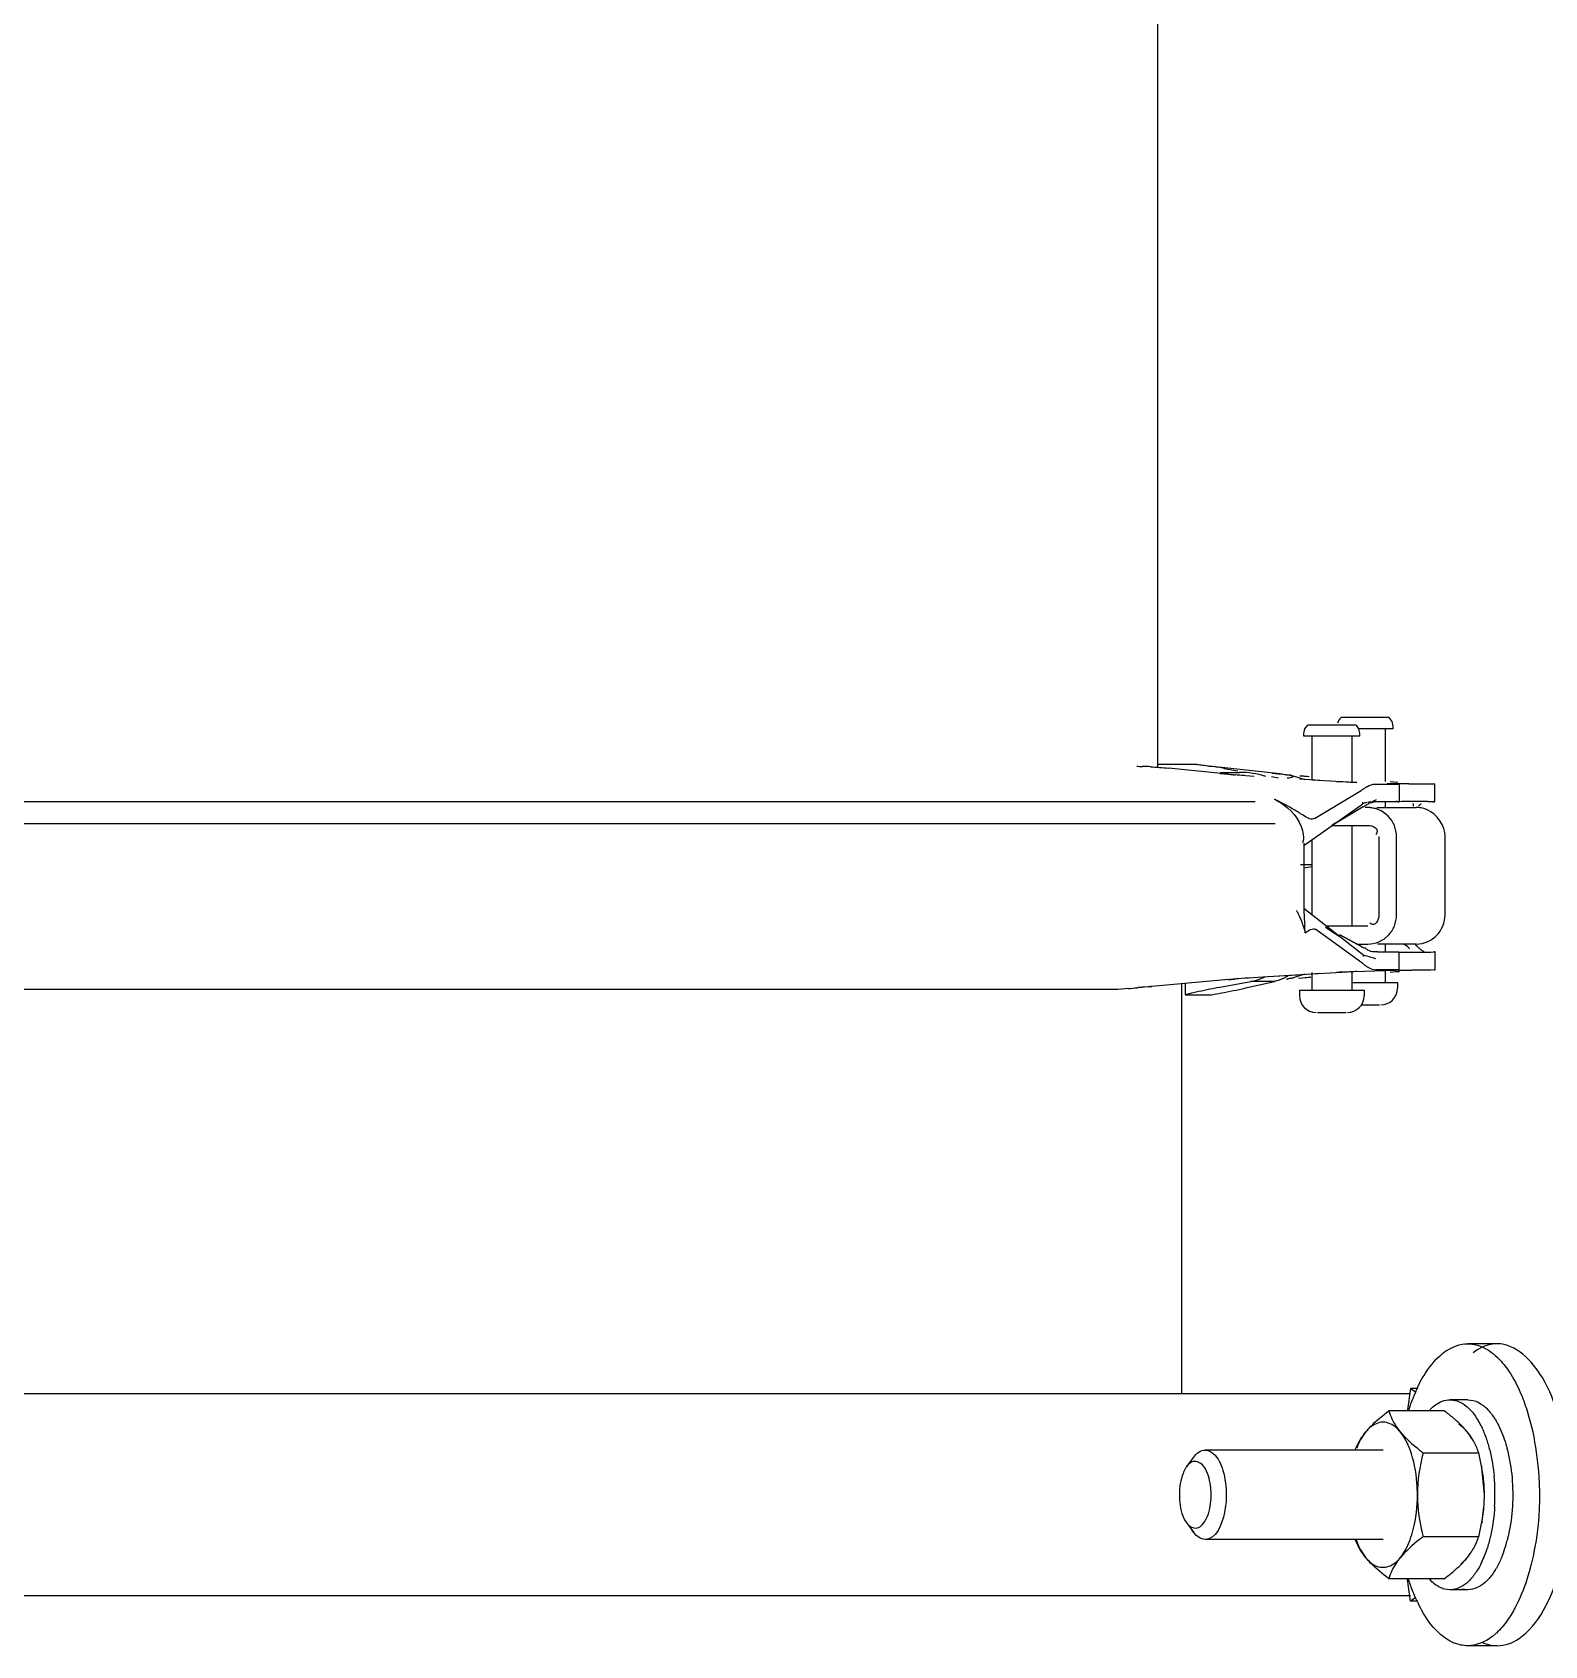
# Model space of a CAD drawing. Header units: millimetres. Extents: x 11802 to 19889, y -472 to 9054.
# Drawn here: x 12849.2 to 12984.5, y 6778.9 to 6923.2 of the extents above; entities that cross this region are included whole.
import ezdxf

# ---------------------------------------------------------------- set-up
doc = ezdxf.new("R2010")
doc.units = ezdxf.units.MM
doc.header["$LTSCALE"] = 307.34
doc.layers.get('0').update_dxf_attribs({"linetype": 'CONTINUOUS'})

msp = doc.modelspace()

# ---------------------------------------------------------------- linework, layer by layer
at = {"color": 0, "linetype": 'Continuous'}
for p, q in [((12949.88041, 6857.47813), (12949.88041, 7009.4217)), ((12962.95399, 6860.489), (12963.04613, 6860.90827)), ((12963.04613, 6860.90827), (12963.30556, 6861.25027)), ((12967.60242, 6861.25027), (12963.30556, 6861.25027)), ((12970.57968, 6861.9217), (12966.28282, 6861.9217)), ((12970.93125, 6860.9217), (12967.86185, 6860.9217)), ((12967.95399, 6860.489), (12967.86185, 6860.90827)), ((12970.23125, 6860.9217), (12970.23125, 6856.20392)), ((12970.83911, 6861.57969), (12970.57968, 6861.9217)), ((12970.93125, 6861.16043), (12970.83911, 6861.57969)), ((12970.93125, 6860.9217), (12970.93125, 6861.16043)), ((12962.95399, 6860.25027), (12962.95399, 6860.489)), ((12967.95399, 6860.25027), (12962.95399, 6860.25027)), ((12963.65399, 6860.25027), (12963.65399, 6856.40004)), ((12967.25399, 6860.25027), (12967.25399, 6856.09358)), ((12967.95399, 6860.25027), (12967.95399, 6860.489)), ((12953.10033, 6857.73433), (12949.88041, 6857.73433)), ((12956.16229, 6856.86373), (12950.83924, 6857.39336)), ((12954.78393, 6857.53881), (12954.64292, 6857.54462)), ((12961.0608, 6856.85265), (12954.78393, 6857.53881)), ((12954.98287, 6857.51633), (12954.78393, 6857.53881)), ((12955.21216, 6857.492), (12954.98323, 6857.51866)), ((12955.46192, 6857.0217), (12957.18222, 6857.0217)), ((12955.46192, 6856.93341), (12958.52163, 6856.67537)), ((12957.04989, 6857.13454), (12956.5022, 6857.23018)), ((12957.64737, 6856.73406), (12956.84926, 6856.78884)), ((12960.69967, 6856.49719), (12960.05828, 6856.60919)), ((12960.11878, 6856.95563), (12960.95486, 6856.86835)), ((12961.0608, 6856.85265), (12961.25711, 6856.83142)), ((12961.80846, 6856.77122), (12961.60553, 6856.78456)), ((12962.002, 6856.70699), (12963.04353, 6856.37108)), ((12962.58026, 6856.71999), (12963.43096, 6856.66187)), ((12964.39485, 6856.28161), (12962.60701, 6856.40004)), ((12962.6346, 6856.72633), (12963.24068, 6856.67509)), ((12967.42046, 6856.12416), (12963.68542, 6856.32847)), ((12963.89611, 6852.89515), (12968.06968, 6855.41362)), ((12967.70454, 6856.11519), (12967.42046, 6856.12416)), ((12967.70386, 6856.09369), (12967.68648, 6856.09771)), ((12969.31884, 6855.9726), (12969.49242, 6855.9717)), ((12969.49242, 6855.9717), (12970.87941, 6855.9717)), ((12971.0149, 6856.15216), (12970.68839, 6856.17359)), ((12971.37385, 6856.12878), (12971.0149, 6856.15216)), ((12971.42549, 6855.98261), (12971.47184, 6855.99109)), ((12971.47184, 6855.98981), (12971.47184, 6854.38981)), ((12974.29628, 6855.99759), (12974.63589, 6855.98269)), ((12974.68224, 6854.37639), (12974.68224, 6855.97639)), ((12757.95938, 6854.4217), (12958.60712, 6854.4217)), ((12962.95994, 6850.4717), (12968.22717, 6854.2011)), ((12968.2554, 6853.93212), (12965.42, 6852.24581)), ((12968.22717, 6854.2011), (12968.22717, 6854.35612)), ((12968.48542, 6854.30253), (12968.42251, 6854.27731)), ((12968.66287, 6853.8717), (12968.44177, 6853.8717)), ((12968.61901, 6854.3361), (12968.48542, 6854.30253)), ((12968.69649, 6854.35612), (12968.86388, 6854.40159)), ((12968.86388, 6854.40159), (12969.01378, 6854.33459)), ((12969.00846, 6854.3346), (12969.13456, 6854.36351)), ((12969.13456, 6854.36351), (12969.25396, 6854.37296)), ((12969.4707, 6854.3717), (12969.25396, 6854.37296)), ((12970.87941, 6854.3717), (12969.4707, 6854.3717)), ((12969.4707, 6853.8717), (12973.00471, 6853.8717)), ((12970.23125, 6854.39109), (12970.23125, 6853.8717)), ((12971.47184, 6854.39109), (12971.42549, 6854.38262)), ((12974.63589, 6854.38268), (12974.29628, 6854.39759)), ((12960.38041, 6852.4217), (12757.95938, 6852.4217)), ((12965.42, 6852.2717), (12968.66287, 6852.2717)), ((12967.25399, 6852.2717), (12967.25399, 6843.2717)), ((12962.95994, 6850.67996), (12962.95994, 6844.66344)), ((12963.65399, 6850.96311), (12963.65399, 6844.32659)), ((12969.65514, 6851.2717), (12969.65514, 6844.2717)), ((12971.24278, 6844.2717), (12971.24278, 6851.2717)), ((12975.58462, 6844.2717), (12975.58462, 6851.2717)), ((12963.65399, 6848.75503), (12962.66687, 6848.75503)), ((12962.95994, 6848.47124), (12963.65399, 6848.58855)), ((12962.95994, 6844.8717), (12968.33968, 6840.64645)), ((12968.14869, 6839.98443), (12964.03556, 6842.96407)), ((12968.66287, 6843.2717), (12964.89348, 6843.2717)), ((12964.89348, 6843.1892), (12966.12374, 6842.38685)), ((12966.17863, 6842.4889), (12968.11274, 6841.44849)), ((12968.11274, 6841.44849), (12966.18111, 6842.49296)), ((12967.69994, 6841.6717), (12968.66287, 6841.6717)), ((12968.45883, 6840.62787), (12968.39105, 6840.64405)), ((12968.64558, 6840.58162), (12968.45883, 6840.62787)), ((12973.00471, 6841.6717), (12969.52995, 6841.6717)), ((12969.52995, 6840.9717), (12970.8643, 6840.9717)), ((12970.23125, 6841.6717), (12970.23125, 6840.95347)), ((12971.45673, 6840.952), (12971.20555, 6840.93911)), ((12971.41038, 6840.96072), (12971.45673, 6840.952)), ((12971.45673, 6840.95347), (12971.45673, 6839.35347)), ((12972.26845, 6841.40487), (12971.95554, 6841.63417)), ((12973.13736, 6841.41127), (12972.92817, 6841.57222)), ((12974.30639, 6840.94632), (12974.6428, 6840.96078)), ((12974.68914, 6839.36703), (12974.68914, 6840.96703)), ((12959.73857, 6838.75152), (12963.6998, 6839.01587)), ((12962.37566, 6838.92807), (12964.36914, 6839.06004)), ((12963.65399, 6839.11008), (12963.65399, 6837.55027)), ((12963.69977, 6839.01587), (12967.42046, 6839.21924)), ((12967.25399, 6839.2497), (12967.25399, 6837.55027)), ((12967.42046, 6839.21924), (12971.20555, 6839.33894)), ((12967.68648, 6839.24569), (12967.70386, 6839.2497)), ((12970.8643, 6839.3717), (12969.3627, 6839.37138)), ((12970.23125, 6839.21259), (12970.23125, 6838.2217)), ((12970.67152, 6839.16839), (12971.21414, 6839.20389)), ((12971.20555, 6839.33911), (12971.45673, 6839.35199)), ((12971.21414, 6839.20389), (12971.33975, 6839.21206)), ((12971.3416, 6839.21254), (12971.52064, 6839.22422)), ((12971.45673, 6839.35199), (12971.41038, 6839.36071)), ((12974.6428, 6839.36078), (12974.30639, 6839.34632)), ((12946.01631, 6837.60907), (12749.69332, 6837.60907)), ((12948.68529, 6837.80458), (12948.49781, 6837.79877)), ((12956.20053, 6838.49074), (12948.68529, 6837.80458)), ((12949.05368, 6837.8356), (12949.36471, 6837.86662)), ((12952.0371, 6801.473), (12952.0371, 6838.11061)), ((12952.3465, 6838.13886), (12952.3465, 6837.12074)), ((12955.29255, 6837.7679), (12958.21223, 6838.3246)), ((12958.05664, 6838.63678), (12955.97307, 6838.46997)), ((12957.0943, 6838.57217), (12956.89273, 6838.55884)), ((12957.59586, 6838.60637), (12959.73857, 6838.75152)), ((12957.59586, 6838.60637), (12959.73857, 6838.75152)), ((12957.87712, 6837.7679), (12960.32102, 6838.3246)), ((12960.32102, 6838.3246), (12958.21223, 6838.3246)), ((12958.47676, 6838.38206), (12958.60712, 6838.41564)), ((12959.73857, 6838.75152), (12962.37566, 6838.92807)), ((12961.83289, 6838.57294), (12961.56828, 6838.55455)), ((12963.04366, 6838.97236), (12962.00414, 6838.63709)), ((12963.55394, 6838.68627), (12962.4624, 6838.59013)), ((12963.57617, 6838.69252), (12963.07426, 6838.65821)), ((12967.25399, 6838.2217), (12971.33125, 6838.2217)), ((12971.33125, 6838.2217), (12971.33125, 6837.7217)), ((12952.34773, 6837.12099), (12952.36195, 6837.11755)), ((12952.36195, 6837.11755), (12954.54182, 6837.11755)), ((12962.55399, 6837.55027), (12968.35399, 6837.55027)), ((12962.55399, 6837.55027), (12962.55399, 6837.05027)), ((12968.07445, 6836.2217), (12969.73026, 6836.2217)), ((12968.35399, 6837.55027), (12968.35399, 6837.05027)), ((12964.17065, 6835.55027), (12966.73733, 6835.55027)), ((12980.25479, 6805.9217), (12977.61207, 6805.9217)), ((12972.48163, 6801.926), (12972.20962, 6800.01035)), ((12972.48163, 6801.926), (12973.00988, 6801.59114)), ((12973.13995, 6801.926), (12972.48163, 6801.926)), ((12561.54536, 6801.473), (12972.48163, 6801.473)), ((12977.61207, 6800.9217), (12976.02643, 6800.9217)), ((12976.03683, 6800.92167), (12976.51185, 6800.85959)), ((12977.61988, 6800.92168), (12978.09748, 6800.85959)), ((12975.51348, 6799.92725), (12970.54944, 6799.92725)), ((12952.47498, 6794.95192), (12953.1016, 6795.79533)), ((12970.03631, 6796.4217), (12954.11874, 6796.4217)), ((12973.62576, 6796.17427), (12978.58979, 6796.17427)), ((12978.8546, 6794.97877), (12978.58979, 6796.17427)), ((12978.88782, 6794.80003), (12978.85455, 6794.97875)), ((12979.10127, 6792.42149), (12978.88717, 6794.80354)), ((12978.88782, 6790.04336), (12978.85456, 6789.86471)), ((12952.47498, 6789.89147), (12953.1016, 6789.04806)), ((12978.58968, 6788.66871), (12973.62564, 6788.66871)), ((12978.58968, 6788.66871), (12978.85458, 6789.8647)), ((12970.03621, 6788.4217), (12954.11874, 6788.4217)), ((12975.51325, 6784.91614), (12970.54921, 6784.91614)), ((12972.48163, 6782.9174), (12972.20962, 6784.83304)), ((12972.48163, 6783.3704), (12561.54536, 6783.3704)), ((12972.96734, 6783.22529), (12972.48163, 6782.9174)), ((12973.14512, 6782.9174), (12972.48163, 6782.9174)), ((12976.01862, 6783.92171), (12975.54102, 6783.9838)), ((12977.61207, 6783.9217), (12976.02643, 6783.9217)), ((12977.60426, 6783.92171), (12977.12666, 6783.9838)), ((12980.25479, 6778.9217), (12977.61207, 6778.9217))]:
    msp.add_line(p, q, dxfattribs=at)
for points in [[(12968.06968, 6855.41362), (12968.14391, 6855.45937), (12968.21714, 6855.50655), (12968.28935, 6855.55506)], [(12968.2554, 6853.93213), (12968.31864, 6853.97042), (12968.38077, 6854.00941), (12968.44177, 6854.04911)], [(12968.42251, 6854.27731), (12968.33225, 6854.26217), (12968.26792, 6854.22834), (12968.26457, 6854.21983)], [(12965.96741, 6852.6011), (12965.76755, 6852.46413), (12965.42, 6852.24581)], [(12968.11274, 6841.44849), (12968.2018, 6841.39914), (12968.2897, 6841.34803), (12968.37634, 6841.29514)], [(12968.33968, 6840.64645), (12968.28798, 6840.57979), (12968.22717, 6840.57979)], [(12972.26845, 6841.40487), (12972.32545, 6841.35622), (12972.36139, 6841.30296), (12972.36563, 6841.24623)], [(12973.13735, 6841.41127), (12973.186, 6841.37298), (12973.23332, 6841.33398), (12973.27928, 6841.29429)], [(12968.29594, 6839.87297), (12968.24739, 6839.91083), (12968.1983, 6839.94799), (12968.14869, 6839.98443)], [(12958.21223, 6838.3246), (12958.3451, 6838.35169), (12958.47676, 6838.38206)], [(12960.65156, 6838.41564), (12960.54668, 6838.3833), (12960.42705, 6838.35036), (12960.32102, 6838.3246)]]:
    msp.add_lwpolyline(points, dxfattribs=at)
for centre, radius, start, end in [((12966.93125, 6861.16043), 1, 130.42346, 165.0413736), ((12966.95399, 6860.489), 1, 24.78827, 49.57654), ((12948.19144, 6838.82775), 18.72417, 86.8059478, 89.0344372), ((12973.85118, 6613.63405), 242.37641, 90.3544391, 90.5708286), ((12957.75909, 6849.19976), 5.99265, 63.2441202, 64.5096608), ((12968.65779, 6851.28867), 2.58324, 79.1513658, 84.403867), ((12968.65602, 6851.27835), 2.5937, 74.3733605, 79.1558733), ((12971.05834, 6845.72749), 8.67817, 88.4065554, 88.9027144), ((12973.76921, 6623.28056), 231.12961, 90.3515682, 90.556148), ((12973.00441, 6851.34778), 2.52392, 86.1424933, 89.993265), ((12973.00184, 6851.2926), 2.5789, 71.2763931, 74.5796999), ((12973.01172, 6851.32143), 2.54843, 67.4341043, 71.2787371), ((12956.33725, 6841.30193), 6.83697, 28.5917061, 29.4501329), ((12977.65653, 6844.85161), 14.699, 182.44078, 183.2441932), ((12773.43864, 6828.4553), 190.17412, 4.2874157, 4.4946059), ((12968.64795, 6844.25991), 2.59222, 303.9981516, 309.9465244), ((12968.656, 6844.25048), 2.57983, 309.9440713, 315.2235338), ((12973.65983, 7054.35487), 213.42055, 269.4206438, 269.7200074), ((12970.45974, 6842.58003), 3.46557, 231.3641911, 234.1451145), ((12973.72018, 7061.91486), 222.58073, 269.4059459, 269.7155421), ((12944.36865, 6867.82344), 30.28148, 275.4814932, 277.0000584), ((12948.55669, 6833.67107), 4.12672, 94.957808, 96.9260016), ((12957.43796, 6842.68098), 4.42643, 295.4249006, 297.7939733), ((12969.83125, 6837.7217), 1.5, 270, 0), ((12964.05399, 6837.05027), 1.5, 180, 270), ((12966.85399, 6837.05027), 1.5, 270, 0), ((12986.43299, 6795.66752), 14.75189, 154.598497, 158.4057665), ((12988.88164, 6794.69826), 17.3854, 158.4055922, 162.3274166), ((12971.1015, 6792.67992), 8.40346, 42.2551472, 43.7289316), ((12973.066, 6794.31445), 5.84563, 33.2709454, 35.1473446), ((12973.30929, 6794.474), 5.5547, 31.1143369, 33.2716288), ((12973.53223, 6794.60844), 5.29435, 20.0109118, 31.1155295), ((12966.68391, 6793.16686), 13.29672, 14.2119898, 14.7430678), ((12968.26954, 6793.16686), 13.29672, 14.2119898, 14.7430674), ((12964.03309, 6792.20395), 15.07893, 5.443637, 10.603876), ((12962.37363, 6792.43339), 17.67533, 1.2207004, 5.2509505), ((12966.07833, 6792.39067), 13.02298, 357.1752812, 0.1355881), ((12967.07404, 6792.39456), 12.02714, 357.0931366, 0.1282984), ((12962.28143, 6792.41366), 17.76772, 356.7167888, 359.5675937), ((12961.96227, 6792.41861), 18.08691, 0.0583917, 1.2397434), ((12961.98814, 6792.41862), 18.06103, 359.5588735, 0.0584329), ((12975.00079, 6791.14867), 7.87462, 200.4042869, 201.6426031), ((12973.32249, 6790.36109), 5.53912, 326.7253356, 329.2148586), ((12973.53434, 6790.23645), 5.29333, 329.2002204, 335.315566), ((12969.83635, 6790.64534), 9.97818, 336.2881602, 340.2111416), ((12970.20662, 6791.09813), 11.27499, 338.8677393, 343.3475845), ((12968.67344, 6791.56862), 12.8787, 343.29689, 345.7164365), ((12970.78479, 6790.238), 8.946, 335.221978, 336.2340289), ((12974.1249, 6789.33497), 6.97187, 329.071052, 330.1502227), ((12985.03337, 6788.52653), 13.20892, 205.487482, 206.7528097)]:
    msp.add_arc(centre, radius, start, end, dxfattribs=at)
for centre, major_axis, ratio, start_param, end_param in [((12957.18222, 6847.4217), (0, 9.6), 0.904256479, 6.007528119, 6.283185307), ((12954.3465, 6837.52951), (1.99997, 0.40903), 0.024527097, 7.356244281, 9.419761063), ((12956.52637, 6837.52951), (1.99997, 0.40903), 0.024527097, 3.260949449, 5.448839924)]:
    msp.add_ellipse(centre, major_axis=major_axis, ratio=ratio, start_param=start_param, end_param=end_param, dxfattribs=at)
for points, knots in [([(12948.02898, 6857.58026), (12948.10684, 6857.57086), (12948.26601, 6857.55655), (12948.42569, 6857.55053), (12948.50697, 6857.54927)], [0, 0, 0, 0, 0.491015637, 1, 1, 1, 1]), ([(12953.36805, 6857.71649), (12953.31751, 6857.72179), (12953.22842, 6857.72999), (12953.13898, 6857.73433), (12953.10033, 6857.73433)], [0, 0, 0, 0, 0.567978815, 1, 1, 1, 1]), ([(12953.77954, 6857.66296), (12953.70519, 6857.67394), (12953.56822, 6857.69325), (12953.43088, 6857.70989), (12953.36805, 6857.71649)], [0, 0, 0, 0, 0.543285177, 1, 1, 1, 1]), ([(12954.42368, 6857.56104), (12954.40657, 6857.56309), (12954.37271, 6857.56756), (12954.33897, 6857.57286), (12954.32229, 6857.57571)], [0, 0, 0, 0, 0.504465326, 1, 1, 1, 1]), ([(12954.64292, 6857.54462), (12954.60566, 6857.5459), (12954.53244, 6857.54977), (12954.45944, 6857.55674), (12954.42368, 6857.56104)], [0, 0, 0, 0, 0.508664308, 1, 1, 1, 1]), ([(12955.28376, 6857.47103), (12955.23307, 6857.4801), (12955.13307, 6857.4971), (12955.03267, 6857.51166), (12954.98314, 6857.51804)], [0, 0, 0, 0, 0.507691627, 1, 1, 1, 1]), ([(12956.16225, 6856.86373), (12956.24437, 6856.85555), (12956.40118, 6856.84072), (12956.55787, 6856.82432), (12956.63225, 6856.81472)], [0, 0, 0, 0, 0.52388824, 1, 1, 1, 1]), ([(12956.63225, 6856.81472), (12956.66453, 6856.81056), (12956.72292, 6856.80235), (12956.78098, 6856.79166), (12956.80669, 6856.78555)], [0, 0, 0, 0, 0.551890885, 1, 1, 1, 1]), ([(12961.25711, 6856.83142), (12961.28842, 6856.82792), (12961.3472, 6856.82113), (12961.40587, 6856.81326), (12961.43322, 6856.80903)], [0, 0, 0, 0, 0.532358498, 1, 1, 1, 1]), ([(12961.43322, 6856.80903), (12961.45475, 6856.80569), (12961.49167, 6856.79931), (12961.52831, 6856.79058), (12961.54305, 6856.78513)], [0, 0, 0, 0, 0.58106976, 1, 1, 1, 1]), ([(12961.5885, 6856.7871), (12961.65157, 6856.77786), (12961.75695, 6856.76125), (12961.86345, 6856.74563), (12961.9046, 6856.73236)], [0, 0, 0, 0, 0.595840797, 1, 1, 1, 1]), ([(12961.9046, 6856.73236), (12961.91139, 6856.73017), (12961.93426, 6856.72329), (12961.91372, 6856.71482), (12961.90796, 6856.71355)], [0, 0, 0, 0, 0.547469811, 1, 1, 1, 1]), ([(12967.27049, 6856.12249), (12967.1768, 6856.12697), (12966.70996, 6856.14831), (12966.24309, 6856.16896), (12965.86992, 6856.18522)], [0, 0, 0, 0, 0.200711696, 1, 1, 1, 1]), ([(12967.68648, 6856.09771), (12967.63957, 6856.10373), (12967.50062, 6856.11027), (12967.36201, 6856.11812), (12967.27049, 6856.12249)], [0, 0, 0, 0, 0.340399596, 1, 1, 1, 1]), ([(12968.28928, 6855.55449), (12968.32105, 6855.57658), (12968.38448, 6855.61915), (12968.4493, 6855.65956), (12968.48163, 6855.67892)], [0, 0, 0, 0, 0.506609638, 1, 1, 1, 1]), ([(12968.48163, 6855.67892), (12968.50791, 6855.69466), (12968.56027, 6855.72502), (12968.61353, 6855.7538), (12968.64004, 6855.76759)], [0, 0, 0, 0, 0.506156178, 1, 1, 1, 1]), ([(12970.87941, 6855.9717), (12970.96187, 6855.9717), (12971.10512, 6855.97241), (12971.24835, 6855.97507), (12971.30909, 6855.97704)], [0, 0, 0, 0, 0.575693764, 1, 1, 1, 1]), ([(12971.47138, 6855.98981), (12971.47001, 6856.01063), (12971.3405, 6855.97815), (12971.28614, 6856.00286), (12971.22453, 6856.00406)], [0, 0, 0, 0, 0.252993972, 1, 1, 1, 1]), ([(12971.30909, 6855.97704), (12971.33143, 6855.97776), (12971.37024, 6855.97923), (12971.40903, 6855.98138), (12971.42549, 6855.98261)], [0, 0, 0, 0, 0.575193604, 1, 1, 1, 1]), ([(12972.35182, 6856.00582), (12972.55763, 6856.00702), (12973.20554, 6856.00912), (12973.85359, 6856.00772), (12974.29557, 6855.99634)], [0, 0, 0, 0, 0.317643931, 1, 1, 1, 1]), ([(12974.68224, 6855.97639), (12974.68225, 6855.96639), (12974.61817, 6855.98297), (12974.59307, 6855.9717), (12974.56338, 6855.9717)], [0, 0, 0, 0, 0.251845177, 1, 1, 1, 1]), ([(12974.63589, 6855.98269), (12974.64749, 6855.98181), (12974.65769, 6855.97738), (12974.68223, 6855.98038), (12974.68224, 6855.97639)], [0, 0, 0, 0, 0.744532435, 1, 1, 1, 1]), ([(12963.89607, 6852.89512), (12963.63098, 6852.73714), (12962.91628, 6853.15722), (12961.88379, 6853.82033), (12960.95074, 6854.31708), (12960.3381, 6854.6091)], [0, 0, 0, 0, 0.232814904, 0.487982285, 1, 1, 1, 1]), ([(12968.44177, 6854.04911), (12968.48974, 6854.08084), (12968.58436, 6854.14049), (12968.68212, 6854.19491), (12968.73044, 6854.21966)], [0, 0, 0, 0, 0.514459433, 1, 1, 1, 1]), ([(12968.9097, 6853.85959), (12968.86865, 6853.86361), (12968.78643, 6853.86966), (12968.70402, 6853.8717), (12968.66287, 6853.8717)], [0, 0, 0, 0, 0.50058671, 1, 1, 1, 1]), ([(12968.73044, 6854.21966), (12968.77707, 6854.24354), (12968.868, 6854.28632), (12968.96247, 6854.3209), (12969.00846, 6854.3346)], [0, 0, 0, 0, 0.521918865, 1, 1, 1, 1]), ([(12969.01378, 6854.33459), (12969.0409, 6854.36138), (12969.09596, 6854.40954), (12969.15637, 6854.45071), (12969.18616, 6854.46871)], [0, 0, 0, 0, 0.522669839, 1, 1, 1, 1]), ([(12969.18616, 6854.46871), (12969.22815, 6854.49409), (12969.31103, 6854.53575), (12969.39752, 6854.56836), (12969.4382, 6854.58332)], [0, 0, 0, 0, 0.530905928, 1, 1, 1, 1]), ([(12969.64783, 6853.67475), (12969.60007, 6853.6946), (12969.5033, 6853.73139), (12969.4045, 6853.76225), (12969.35468, 6853.77618)], [0, 0, 0, 0, 0.499993171, 1, 1, 1, 1]), ([(12971.12407, 6854.37313), (12971.08588, 6854.37264), (12971.00433, 6854.37191), (12970.92277, 6854.3717), (12970.87941, 6854.3717)], [0, 0, 0, 0, 0.468326473, 1, 1, 1, 1]), ([(12970.94743, 6854.40714), (12970.99775, 6854.40688), (12971.09012, 6854.40619), (12971.18248, 6854.40488), (12971.22453, 6854.40406)], [0, 0, 0, 0, 0.544755318, 1, 1, 1, 1]), ([(12971.42549, 6854.38262), (12971.38684, 6854.37972), (12971.28635, 6854.37589), (12971.18584, 6854.37392), (12971.12407, 6854.37313)], [0, 0, 0, 0, 0.385531034, 1, 1, 1, 1]), ([(12971.29966, 6854.4023), (12971.34252, 6854.40109), (12971.38059, 6854.38443), (12971.47044, 6854.40436), (12971.47138, 6854.38981)], [0, 0, 0, 0, 0.746251377, 1, 1, 1, 1]), ([(12973.89927, 6854.40365), (12973.79293, 6854.40499), (12973.27686, 6854.40944), (12972.76075, 6854.40821), (12972.35101, 6854.40581)], [0, 0, 0, 0, 0.20605346, 1, 1, 1, 1]), ([(12972.70776, 6854.27448), (12972.71646, 6854.23754), (12972.72936, 6854.14934), (12972.73347, 6854.06051), (12972.73431, 6854.00963)], [0, 0, 0, 0, 0.427214843, 1, 1, 1, 1]), ([(12973.68756, 6853.77867), (12973.60368, 6853.80181), (12973.4337, 6853.83961), (12973.26079, 6853.86015), (12973.17421, 6853.86598)], [0, 0, 0, 0, 0.500707972, 1, 1, 1, 1]), ([(12973.44616, 6854.2233), (12973.40752, 6854.19171), (12973.32423, 6854.11573), (12973.24657, 6854.03415), (12973.20441, 6853.98779)], [0, 0, 0, 0, 0.443362394, 1, 1, 1, 1]), ([(12974.29556, 6854.39633), (12974.23501, 6854.39789), (12974.10292, 6854.40074), (12973.97081, 6854.40275), (12973.89927, 6854.40365)], [0, 0, 0, 0, 0.458472551, 1, 1, 1, 1]), ([(12974.56338, 6854.3717), (12974.58161, 6854.3717), (12974.61252, 6854.37186), (12974.64344, 6854.37255), (12974.65611, 6854.37314)], [0, 0, 0, 0, 0.589699985, 1, 1, 1, 1]), ([(12974.68224, 6854.37639), (12974.68223, 6854.38038), (12974.65769, 6854.37737), (12974.64749, 6854.3818), (12974.63589, 6854.38268)], [0, 0, 0, 0, 0.255448348, 1, 1, 1, 1]), ([(12974.65611, 6854.37314), (12974.66265, 6854.37344), (12974.66849, 6854.37539), (12974.68224, 6854.37413), (12974.68224, 6854.37639)], [0, 0, 0, 0, 0.743310786, 1, 1, 1, 1]), ([(12968.66287, 6852.2717), (12968.8994, 6852.2717), (12969.25516, 6852.20588), (12969.59128, 6851.81546), (12969.47596, 6851.56997), (12969.4005, 6851.47307)], [0, 0, 0, 0, 0.513130832, 0.733558421, 1, 1, 1, 1]), ([(12962.75158, 6843.70011), (12962.78178, 6843.61717), (12962.83702, 6843.44702), (12962.88914, 6843.27599), (12962.91658, 6843.1897)], [0, 0, 0, 0, 0.493650404, 1, 1, 1, 1]), ([(12962.95994, 6844.66344), (12962.96037, 6844.59034), (12962.96275, 6844.44436), (12962.96778, 6844.29845), (12962.97087, 6844.22563)], [0, 0, 0, 0, 0.500698408, 1, 1, 1, 1]), ([(12969.65514, 6844.2717), (12969.65514, 6844.03362), (12969.59148, 6843.6774), (12969.20326, 6843.3359), (12968.95843, 6843.4526), (12968.86268, 6843.52832)], [0, 0, 0, 0, 0.515896139, 0.735497084, 1, 1, 1, 1]), ([(12969.64831, 6841.86884), (12969.72692, 6841.90154), (12969.88092, 6841.97491), (12970.02686, 6842.06322), (12970.09744, 6842.11082)], [0, 0, 0, 0, 0.500028064, 1, 1, 1, 1]), ([(12968.69027, 6841.1201), (12968.64175, 6841.15042), (12968.5407, 6841.22387), (12968.44862, 6841.30809), (12968.40089, 6841.3556)], [0, 0, 0, 0, 0.459297354, 1, 1, 1, 1]), ([(12969.52995, 6840.9717), (12969.48435, 6840.9717), (12969.38845, 6840.9713), (12969.29256, 6840.97025), (12969.24227, 6840.96955)], [0, 0, 0, 0, 0.475492111, 1, 1, 1, 1]), ([(12970.8643, 6840.9717), (12970.9468, 6840.9717), (12971.09009, 6840.97098), (12971.23336, 6840.96831), (12971.29412, 6840.96633)], [0, 0, 0, 0, 0.575738636, 1, 1, 1, 1]), ([(12971.29412, 6840.96633), (12971.31643, 6840.9656), (12971.3552, 6840.96412), (12971.39395, 6840.96196), (12971.41038, 6840.96072)], [0, 0, 0, 0, 0.575144768, 1, 1, 1, 1]), ([(12972.6169, 6840.93687), (12972.79431, 6840.93609), (12973.35731, 6840.93509), (12973.92041, 6840.93743), (12974.30589, 6840.94731)], [0, 0, 0, 0, 0.315110103, 1, 1, 1, 1]), ([(12973.27928, 6841.29429), (12973.3146, 6841.2631), (12973.38282, 6841.20465), (12973.45344, 6841.14909), (12973.4878, 6841.12374)], [0, 0, 0, 0, 0.524665515, 1, 1, 1, 1]), ([(12973.4878, 6841.12374), (12973.51924, 6841.10054), (12973.57873, 6841.05917), (12973.64175, 6841.02311), (12973.67186, 6841.0088)], [0, 0, 0, 0, 0.539646841, 1, 1, 1, 1]), ([(12974.68914, 6840.96703), (12974.68916, 6840.97703), (12974.62508, 6840.9604), (12974.59998, 6840.9717), (12974.57029, 6840.9717)], [0, 0, 0, 0, 0.251833717, 1, 1, 1, 1]), ([(12974.6428, 6840.96078), (12974.6544, 6840.96165), (12974.66459, 6840.96608), (12974.68914, 6840.96304), (12974.68914, 6840.96703)], [0, 0, 0, 0, 0.744605433, 1, 1, 1, 1]), ([(12965.86843, 6839.15811), (12966.00416, 6839.16402), (12966.47152, 6839.18469), (12966.9389, 6839.20506), (12967.27048, 6839.22091)], [0, 0, 0, 0, 0.290416753, 1, 1, 1, 1]), ([(12967.27048, 6839.22091), (12967.36201, 6839.22528), (12967.50061, 6839.23313), (12967.63957, 6839.23967), (12967.68648, 6839.24569)], [0, 0, 0, 0, 0.659601295, 1, 1, 1, 1]), ([(12968.42984, 6839.77118), (12968.46211, 6839.74787), (12968.52645, 6839.7031), (12968.59238, 6839.66071), (12968.6252, 6839.64049)], [0, 0, 0, 0, 0.508026991, 1, 1, 1, 1]), ([(12969.21318, 6840.42171), (12969.22949, 6840.41585), (12969.25933, 6840.40462), (12969.28861, 6840.39196), (12969.30169, 6840.3856)], [0, 0, 0, 0, 0.543688663, 1, 1, 1, 1]), ([(12969.30169, 6840.3856), (12969.31043, 6840.38136), (12969.32572, 6840.37336), (12969.34015, 6840.36374), (12969.34589, 6840.35885)], [0, 0, 0, 0, 0.563032578, 1, 1, 1, 1]), ([(12971.1088, 6839.37026), (12971.07063, 6839.37075), (12970.98913, 6839.37148), (12970.90763, 6839.3717), (12970.8643, 6839.3717)], [0, 0, 0, 0, 0.46835559, 1, 1, 1, 1]), ([(12971.41038, 6839.36071), (12971.37172, 6839.36362), (12971.27116, 6839.3675), (12971.1706, 6839.36947), (12971.1088, 6839.37026)], [0, 0, 0, 0, 0.385511596, 1, 1, 1, 1]), ([(12973.98507, 6839.34108), (12973.89112, 6839.33974), (12973.43449, 6839.33499), (12972.97782, 6839.33529), (12972.61513, 6839.33687)], [0, 0, 0, 0, 0.205770201, 1, 1, 1, 1]), ([(12974.30588, 6839.34732), (12974.25627, 6839.34604), (12974.14934, 6839.34368), (12974.0424, 6839.3419), (12973.98507, 6839.34108)], [0, 0, 0, 0, 0.463971341, 1, 1, 1, 1]), ([(12974.57029, 6839.3717), (12974.5885, 6839.3717), (12974.6194, 6839.37153), (12974.65029, 6839.37085), (12974.66296, 6839.37027)], [0, 0, 0, 0, 0.589592921, 1, 1, 1, 1]), ([(12974.68914, 6839.36703), (12974.68914, 6839.36304), (12974.66459, 6839.36609), (12974.6544, 6839.36165), (12974.6428, 6839.36078)], [0, 0, 0, 0, 0.255383325, 1, 1, 1, 1]), ([(12974.66296, 6839.37027), (12974.66952, 6839.36997), (12974.67536, 6839.368), (12974.68915, 6839.3693), (12974.68914, 6839.36703)], [0, 0, 0, 0, 0.743391995, 1, 1, 1, 1]), ([(12948.49781, 6837.79877), (12948.44759, 6837.79749), (12948.34824, 6837.79357), (12948.24905, 6837.78662), (12948.20005, 6837.78236)], [0, 0, 0, 0, 0.505307489, 1, 1, 1, 1]), ([(12949.33334, 6837.87237), (12949.28648, 6837.86577), (12949.19329, 6837.8532), (12949.09994, 6837.84191), (12949.05352, 6837.83668)], [0, 0, 0, 0, 0.503227941, 1, 1, 1, 1]), ([(12956.20053, 6838.49074), (12956.28126, 6838.49811), (12956.43555, 6838.5115), (12956.58975, 6838.52605), (12956.66309, 6838.53437)], [0, 0, 0, 0, 0.523417083, 1, 1, 1, 1]), ([(12956.66309, 6838.53437), (12956.69393, 6838.53787), (12956.75059, 6838.54479), (12956.80704, 6838.55346), (12956.83263, 6838.55827)], [0, 0, 0, 0, 0.543721226, 1, 1, 1, 1]), ([(12961.62443, 6838.85836), (12961.57116, 6838.8267), (12961.46476, 6838.76596), (12961.35624, 6838.70909), (12961.3021, 6838.68202)], [0, 0, 0, 0, 0.50585779, 1, 1, 1, 1]), ([(12961.40233, 6838.52867), (12961.42488, 6838.53261), (12961.46232, 6838.5401), (12961.49964, 6838.55065), (12961.51329, 6838.55784)], [0, 0, 0, 0, 0.597468047, 1, 1, 1, 1]), ([(12961.76714, 6838.58568), (12961.73465, 6838.581), (12961.6608, 6838.57146), (12961.58678, 6838.56332), (12961.54536, 6838.55903)], [0, 0, 0, 0, 0.440815965, 1, 1, 1, 1]), ([(12961.91611, 6838.61237), (12961.89518, 6838.60753), (12961.84568, 6838.59763), (12961.79582, 6838.58981), (12961.76714, 6838.58568)], [0, 0, 0, 0, 0.425763764, 1, 1, 1, 1]), ([(12962.00414, 6838.63709), (12961.99104, 6838.63288), (12961.96195, 6838.62375), (12961.9324, 6838.61614), (12961.91611, 6838.61237)], [0, 0, 0, 0, 0.451334409, 1, 1, 1, 1]), ([(12975.04892, 6804.78782), (12975.24163, 6804.96614), (12975.97354, 6805.56298), (12976.93031, 6805.92249), (12977.61469, 6805.92173)], [0, 0, 0, 0, 0.277266622, 1, 1, 1, 1]), ([(12982.81794, 6780.05557), (12984.51153, 6781.62268), (12986.51255, 6786.92249), (12986.90702, 6793.64388), (12985.86206, 6799.31191), (12984.41448, 6803.30448), (12981.93614, 6805.91989), (12980.25741, 6805.92173)], [0, 0, 0, 0, 0.238738018, 0.5480144, 0.69750984, 0.826307208, 1, 1, 1, 1]), ([(12973.10725, 6801.99548), (12973.24271, 6802.28005), (12973.76687, 6803.28751), (12974.4456, 6804.22956), (12975.04892, 6804.78782)], [0, 0, 0, 0, 0.277152127, 1, 1, 1, 1]), ([(12978.97662, 6805.61022), (12979.50883, 6805.3642), (12980.16546, 6804.85166), (12980.69949, 6804.24592), (12980.83935, 6804.07301)], [0, 0, 0, 0, 0.725002966, 1, 1, 1, 1]), ([(12980.83935, 6804.07301), (12980.98833, 6803.88881), (12981.60099, 6803.0558), (12982.07704, 6802.12814), (12982.38593, 6801.39444)], [0, 0, 0, 0, 0.229341359, 1, 1, 1, 1]), ([(12978.9613, 6800.42897), (12979.02102, 6800.3841), (12979.1395, 6800.28829), (12979.25144, 6800.18494), (12979.30681, 6800.13065)], [0, 0, 0, 0, 0.490647583, 1, 1, 1, 1]), ([(12970.03628, 6798.91845), (12969.61075, 6798.91845), (12969.01378, 6798.61962), (12968.60815, 6798.18452), (12968.49828, 6798.05051)], [0, 0, 0, 0, 0.710622722, 1, 1, 1, 1]), ([(12968.49955, 6798.05097), (12968.63442, 6798.21548), (12969.25685, 6798.90494), (12969.97824, 6799.49727), (12970.54944, 6799.92725)], [0, 0, 0, 0, 0.229314115, 1, 1, 1, 1]), ([(12971.57441, 6798.0503), (12971.46454, 6798.18434), (12971.05889, 6798.61952), (12970.46186, 6798.91845), (12970.03628, 6798.91845)], [0, 0, 0, 0, 0.289387411, 1, 1, 1, 1]), ([(12970.54944, 6799.92725), (12970.70329, 6799.43278), (12971.02034, 6798.7761), (12971.45054, 6798.20372), (12971.57592, 6798.05076)], [0, 0, 0, 0, 0.723628008, 1, 1, 1, 1]), ([(12976.68018, 6798.96972), (12976.61879, 6799.02574), (12976.49371, 6799.13743), (12976.36651, 6799.24669), (12976.30188, 6799.30123)], [0, 0, 0, 0, 0.495648324, 1, 1, 1, 1]), ([(12979.73295, 6799.64455), (12979.77954, 6799.58347), (12979.87145, 6799.45732), (12979.95816, 6799.32755), (12980.00093, 6799.26087)], [0, 0, 0, 0, 0.492305755, 1, 1, 1, 1]), ([(12980.00093, 6799.26087), (12980.03307, 6799.21075), (12980.09662, 6799.10851), (12980.1574, 6799.00461), (12980.18744, 6798.95172)], [0, 0, 0, 0, 0.494664002, 1, 1, 1, 1]), ([(12980.18744, 6798.95172), (12980.21577, 6798.90184), (12980.27176, 6798.80044), (12980.32541, 6798.69778), (12980.35191, 6798.64568)], [0, 0, 0, 0, 0.495310978, 1, 1, 1, 1]), ([(12982.95869, 6799.81242), (12983.32069, 6798.64323), (12984.34603, 6793.71727), (12984.06285, 6788.46951), (12982.90146, 6784.84869)], [0, 0, 0, 0, 0.24349964, 1, 1, 1, 1]), ([(12977.56332, 6798.05076), (12977.52465, 6798.09794), (12977.44515, 6798.19226), (12977.36329, 6798.28454), (12977.32138, 6798.33068)], [0, 0, 0, 0, 0.494591492, 1, 1, 1, 1]), ([(12977.84583, 6797.67967), (12977.80172, 6797.74233), (12977.70978, 6797.86778), (12977.61331, 6797.98977), (12977.56332, 6798.05076)], [0, 0, 0, 0, 0.492834197, 1, 1, 1, 1]), ([(12952.96792, 6795.5978), (12952.98917, 6795.63214), (12953.03234, 6795.6989), (12953.07833, 6795.76374), (12953.10167, 6795.79509)], [0, 0, 0, 0, 0.508206032, 1, 1, 1, 1]), ([(12954.11874, 6796.42135), (12954.38432, 6796.42126), (12955.20096, 6795.98645), (12955.84862, 6794.43075), (12956.01864, 6793.10284), (12956.01152, 6792.34248)], [0, 0, 0, 0, 0.165673761, 0.525664219, 1, 1, 1, 1]), ([(12973.11109, 6792.42149), (12973.112, 6792.78073), (12973.05749, 6794.14066), (12972.80148, 6795.50221), (12972.45171, 6796.44165)], [0, 0, 0, 0, 0.2638209, 1, 1, 1, 1]), ([(12973.30716, 6796.41883), (12973.35962, 6796.37772), (12973.46544, 6796.2957), (12973.57205, 6796.2147), (12973.62576, 6796.17427)], [0, 0, 0, 0, 0.497866869, 1, 1, 1, 1]), ([(12978.58979, 6796.17427), (12978.57702, 6796.21532), (12978.55038, 6796.29762), (12978.52182, 6796.37927), (12978.50695, 6796.42016)], [0, 0, 0, 0, 0.497037002, 1, 1, 1, 1]), ([(12981.01527, 6796.95412), (12981.03514, 6796.88759), (12981.07398, 6796.75341), (12981.11061, 6796.61861), (12981.12849, 6796.55067)], [0, 0, 0, 0, 0.497070387, 1, 1, 1, 1]), ([(12952.37296, 6794.80088), (12952.28228, 6794.65386), (12951.9384, 6793.9265), (12951.82413, 6793.10878), (12951.81825, 6792.48111)], [0, 0, 0, 0, 0.215810704, 1, 1, 1, 1]), ([(12952.4768, 6794.95407), (12952.45865, 6794.92977), (12952.4229, 6794.87945), (12952.38943, 6794.82759), (12952.37296, 6794.80088)], [0, 0, 0, 0, 0.491504793, 1, 1, 1, 1]), ([(12954.14619, 6794.72741), (12954.0711, 6794.85934), (12953.82658, 6795.25699), (12953.24364, 6795.48865), (12952.94846, 6795.3587)], [0, 0, 0, 0, 0.320031938, 1, 1, 1, 1]), ([(12954.65741, 6792.36229), (12954.6595, 6792.58457), (12954.62229, 6793.39211), (12954.43733, 6794.21583), (12954.14619, 6794.72741)], [0, 0, 0, 0, 0.274122046, 1, 1, 1, 1]), ([(12951.81825, 6792.48111), (12951.81587, 6792.22733), (12951.8646, 6791.33667), (12952.09123, 6790.40593), (12952.47668, 6789.88961)], [0, 0, 0, 0, 0.282578638, 1, 1, 1, 1]), ([(12954.1027, 6790.04251), (12954.19338, 6790.18954), (12954.53726, 6790.91689), (12954.65153, 6791.73462), (12954.65741, 6792.36229)], [0, 0, 0, 0, 0.215810704, 1, 1, 1, 1]), ([(12956.01152, 6792.34248), (12956.00679, 6791.83799), (12955.89917, 6790.46719), (12955.11049, 6788.42172), (12954.11874, 6788.42205)], [0, 0, 0, 0, 0.337182938, 1, 1, 1, 1]), ([(12972.4517, 6788.40173), (12972.56173, 6788.69725), (12972.96208, 6790.00077), (12973.11372, 6791.37498), (12973.11109, 6792.42149)], [0, 0, 0, 0, 0.231551855, 1, 1, 1, 1]), ([(12952.47668, 6789.88961), (12952.54793, 6789.79417), (12952.79682, 6789.4935), (12953.2772, 6789.37464), (12953.5272, 6789.4847)], [0, 0, 0, 0, 0.303626241, 1, 1, 1, 1]), ([(12953.10171, 6789.04843), (12953.06739, 6789.09454), (12953.00028, 6789.19136), (12952.93915, 6789.29205), (12952.9093, 6789.34437)], [0, 0, 0, 0, 0.488260341, 1, 1, 1, 1]), ([(12973.62564, 6788.66871), (12973.57173, 6788.62813), (12973.46472, 6788.54683), (12973.35851, 6788.4645), (12973.30585, 6788.42323)], [0, 0, 0, 0, 0.502177696, 1, 1, 1, 1]), ([(12978.50697, 6788.42323), (12978.52181, 6788.46405), (12978.55033, 6788.54557), (12978.57692, 6788.62773), (12978.58968, 6788.66871)], [0, 0, 0, 0, 0.50295852, 1, 1, 1, 1]), ([(12979.67499, 6788.84092), (12979.65837, 6788.76525), (12979.62409, 6788.61503), (12979.5873, 6788.4654), (12979.56838, 6788.39117)], [0, 0, 0, 0, 0.502810414, 1, 1, 1, 1]), ([(12981.26062, 6788.84092), (12981.244, 6788.76525), (12981.20972, 6788.61503), (12981.17294, 6788.4654), (12981.15402, 6788.39117)], [0, 0, 0, 0, 0.502810414, 1, 1, 1, 1]), ([(12978.34397, 6788.02585), (12978.37418, 6788.09166), (12978.4312, 6788.22307), (12978.48279, 6788.35671), (12978.50697, 6788.42323)], [0, 0, 0, 0, 0.505689961, 1, 1, 1, 1]), ([(12968.49811, 6786.79309), (12968.79315, 6786.43316), (12969.5086, 6785.80484), (12970.47917, 6785.94791), (12970.82995, 6786.14511)], [0, 0, 0, 0, 0.536287284, 1, 1, 1, 1]), ([(12970.54921, 6784.91614), (12969.97803, 6785.34617), (12969.2564, 6785.93833), (12968.63425, 6786.6281), (12968.49937, 6786.79264)], [0, 0, 0, 0, 0.770669863, 1, 1, 1, 1]), ([(12971.57574, 6786.79243), (12971.45041, 6786.63955), (12971.02049, 6786.06705), (12970.7031, 6785.41063), (12970.54921, 6784.91614)], [0, 0, 0, 0, 0.276268295, 1, 1, 1, 1]), ([(12976.30194, 6785.54232), (12976.36651, 6785.59681), (12976.4936, 6785.70595), (12976.61857, 6785.81754), (12976.67991, 6785.8735)], [0, 0, 0, 0, 0.504348511, 1, 1, 1, 1]), ([(12980.72338, 6787.03325), (12980.69254, 6786.95376), (12980.62955, 6786.79721), (12980.56246, 6786.64238), (12980.52821, 6786.56627)], [0, 0, 0, 0, 0.505354079, 1, 1, 1, 1]), ([(12977.98063, 6784.99193), (12977.83921, 6784.82579), (12977.31705, 6784.28323), (12976.55792, 6783.92034), (12976.01862, 6783.92213)], [0, 0, 0, 0, 0.288031317, 1, 1, 1, 1]), ([(12979.56626, 6784.99193), (12979.50777, 6784.92321), (12979.38923, 6784.79191), (12979.26247, 6784.66849), (12979.19835, 6784.61037)], [0, 0, 0, 0, 0.510462254, 1, 1, 1, 1]), ([(12975.54102, 6783.9838), (12975.46337, 6784.00374), (12975.3077, 6784.05383), (12975.15857, 6784.12075), (12975.08469, 6784.15844)], [0, 0, 0, 0, 0.491513745, 1, 1, 1, 1]), ([(12977.60945, 6778.92166), (12977.20273, 6778.92211), (12975.22691, 6779.3537), (12973.9386, 6781.19193), (12973.23838, 6782.58063)], [0, 0, 0, 0, 0.207301117, 1, 1, 1, 1]), ([(12980.17522, 6780.05557), (12980.10993, 6779.99516), (12979.97828, 6779.87887), (12979.84108, 6779.76916), (12979.77202, 6779.71683)], [0, 0, 0, 0, 0.506571359, 1, 1, 1, 1]), ([(12980.25218, 6778.92166), (12980.93656, 6778.92091), (12981.89332, 6779.28042), (12982.62523, 6779.87726), (12982.81794, 6780.05557)], [0, 0, 0, 0, 0.722733127, 1, 1, 1, 1])]:
    msp.add_open_spline(points, degree=3, knots=knots, dxfattribs=at)
for points in [[(12949.23471, 6857.52284), (12949.77049, 6857.49364), (12950.30529, 6857.44649), (12950.83924, 6857.39336)], [(12954.32229, 6857.57571), (12954.14167, 6857.60657), (12953.96081, 6857.63617), (12953.77954, 6857.66296)], [(12956.5022, 6857.23018), (12956.09437, 6857.3014), (12955.69128, 6857.39804), (12955.28376, 6857.47103)], [(12962.00106, 6856.65161), (12961.87549, 6856.51508), (12961.65246, 6856.51178), (12961.46806, 6856.49167)], [(12968.64004, 6855.76759), (12968.84972, 6855.87669), (12969.08249, 6855.97494), (12969.31884, 6855.9726)], [(12971.22453, 6856.00406), (12970.94775, 6856.00946), (12970.67086, 6856.00812), (12970.39403, 6856.00652)], [(12960.45692, 6854.55079), (12961.4302, 6854.06004), (12962.34611, 6853.20576), (12962.7057, 6852.17679)], [(12971.04716, 6852.26481), (12970.79623, 6852.87758), (12970.25927, 6853.4206), (12969.64783, 6853.67475)], [(12975.58462, 6851.2717), (12975.58462, 6852.23309), (12974.87743, 6853.30574), (12973.98967, 6853.67475)], [(12962.7057, 6852.17679), (12962.86621, 6851.71751), (12963.02144, 6851.17778), (12962.84602, 6850.72399)], [(12971.24278, 6851.2717), (12971.24278, 6851.6091), (12971.17502, 6851.95258), (12971.04716, 6852.26481)], [(12962.34047, 6844.57387), (12962.49456, 6844.29127), (12962.64147, 6844.00257), (12962.75158, 6843.70011)], [(12962.98109, 6844.01977), (12962.99357, 6843.79909), (12963.01073, 6843.5787), (12963.02792, 6843.35834)], [(12971.04736, 6843.27907), (12971.17509, 6843.59117), (12971.24278, 6843.93447), (12971.24278, 6844.2717)], [(12974.82915, 6842.4334), (12975.29574, 6842.90371), (12975.58462, 6843.6092), (12975.58462, 6844.2717)], [(12962.91658, 6843.1897), (12962.97138, 6843.0174), (12963.0304, 6842.84637), (12963.08057, 6842.67266)], [(12963.08057, 6842.67266), (12963.35052, 6842.86734), (12963.76569, 6843.15886), (12964.03556, 6842.96407)], [(12970.48731, 6842.4334), (12970.72543, 6842.67342), (12970.91929, 6842.96616), (12971.04736, 6843.27907)], [(12973.00471, 6841.6717), (12973.36428, 6841.6717), (12973.7315, 6841.75091), (12974.05925, 6841.8988)], [(12974.05925, 6841.8988), (12974.34404, 6842.0273), (12974.60911, 6842.2116), (12974.82915, 6842.4334)], [(12968.64558, 6840.58162), (12968.83629, 6840.53398), (12969.0282, 6840.48818), (12969.21318, 6840.42171)], [(12968.66287, 6841.6717), (12968.99786, 6841.6717), (12969.339, 6841.7402), (12969.64831, 6841.86884)], [(12969.24227, 6840.96955), (12969.05156, 6840.96722), (12968.85201, 6841.01903), (12968.69027, 6841.1201)], [(12968.6252, 6839.64049), (12968.848, 6839.50322), (12969.10102, 6839.36976), (12969.3627, 6839.37138)], [(12947.26126, 6837.68044), (12946.84746, 6837.64114), (12946.43198, 6837.60907), (12946.01631, 6837.60907)], [(12958.60712, 6838.41564), (12958.85888, 6838.47878), (12959.10393, 6838.57183), (12959.33835, 6838.68325)], [(12961.3021, 6838.68202), (12961.06701, 6838.56449), (12960.82141, 6838.46551), (12960.56964, 6838.39008)], [(12977.61469, 6805.92173), (12978.08039, 6805.92122), (12978.5539, 6805.80563), (12978.97662, 6805.61022)], [(12980.25741, 6805.92173), (12979.48938, 6805.92258), (12978.70704, 6805.59042), (12978.09488, 6805.1266)], [(12974.2321, 6800.02935), (12974.53531, 6800.34855), (12974.90218, 6800.63116), (12975.31392, 6800.78704)], [(12975.31392, 6800.78704), (12975.54312, 6800.87381), (12975.79175, 6800.92213), (12976.03683, 6800.9211)], [(12976.51185, 6800.85959), (12976.96773, 6800.74252), (12977.3851, 6800.46018), (12977.72117, 6800.13065)], [(12977.72117, 6800.13065), (12978.00618, 6799.8512), (12978.24977, 6799.52772), (12978.46078, 6799.18889)], [(12978.09748, 6800.85959), (12978.4091, 6800.77956), (12978.70407, 6800.62221), (12978.9613, 6800.42897)], [(12979.30681, 6800.13065), (12979.46067, 6799.97979), (12979.60227, 6799.81588), (12979.73295, 6799.64455)], [(12982.38593, 6801.39444), (12982.60355, 6800.87754), (12982.79282, 6800.34816), (12982.95869, 6799.81242)], [(12976.30188, 6799.30123), (12976.04543, 6799.51766), (12975.78157, 6799.72542), (12975.51348, 6799.92725)], [(12977.17399, 6798.48879), (12977.0152, 6798.65486), (12976.84991, 6798.81485), (12976.68018, 6798.96972)], [(12977.56458, 6798.0503), (12977.35607, 6798.30468), (12977.10701, 6798.53696), (12976.82032, 6798.69818)], [(12978.46078, 6799.18889), (12978.5706, 6799.01255), (12978.67209, 6798.83085), (12978.76627, 6798.64568)], [(12978.76627, 6798.64568), (12978.94075, 6798.30263), (12979.09095, 6797.94667), (12979.22195, 6797.58478)], [(12980.35191, 6798.64568), (12980.62648, 6798.10583), (12980.84198, 6797.53446), (12981.01527, 6796.95412)], [(12967.55572, 6796.42016), (12967.77029, 6797.01045), (12968.10135, 6797.56525), (12968.49955, 6798.05097)], [(12968.49828, 6798.05051), (12968.14632, 6797.6212), (12967.88619, 6797.11517), (12967.68138, 6796.59919)], [(12972.45171, 6796.44165), (12972.23859, 6797.01404), (12971.9616, 6797.57794), (12971.57441, 6798.0503)], [(12971.57592, 6798.05076), (12972.07866, 6797.43743), (12972.68291, 6796.90796), (12973.30716, 6796.41883)], [(12977.96303, 6797.46958), (12977.84499, 6797.6725), (12977.7134, 6797.86875), (12977.56458, 6798.0503)], [(12979.22195, 6797.58478), (12979.34479, 6797.24541), (12979.451, 6796.89971), (12979.54285, 6796.55067)], [(12953.10167, 6795.79509), (12953.33945, 6796.11442), (12953.7206, 6796.42148), (12954.11874, 6796.42135)], [(12973.62576, 6796.17427), (12973.31459, 6794.95072), (12973.11088, 6793.68397), (12973.11428, 6792.42149)], [(12979.57366, 6796.43134), (12979.77122, 6795.65134), (12979.90086, 6794.85223), (12979.97478, 6794.051)], [(12981.1593, 6796.43134), (12981.57301, 6794.79792), (12981.70239, 6793.0783), (12981.60562, 6791.39608)], [(12952.94846, 6795.3587), (12952.75887, 6795.27523), (12952.60077, 6795.12002), (12952.4768, 6794.95407)], [(12979.10115, 6792.42149), (12979.10225, 6792.82625), (12979.0819, 6793.23145), (12979.04402, 6793.63444)], [(12973.11428, 6792.42149), (12973.11084, 6791.15901), (12973.31452, 6789.89226), (12973.62564, 6788.66871)], [(12978.8545, 6789.86472), (12978.97232, 6790.49846), (12979.0533, 6791.14085), (12979.0857, 6791.78463)], [(12978.88711, 6790.03991), (12978.99249, 6790.60363), (12979.05729, 6791.1761), (12979.08548, 6791.74889)], [(12980.01999, 6791.39608), (12979.97063, 6790.53805), (12979.85936, 6789.68036), (12979.67499, 6788.84092)], [(12981.60562, 6791.39608), (12981.55626, 6790.53805), (12981.44499, 6789.68036), (12981.26062, 6788.84092)], [(12953.5272, 6789.4847), (12953.77171, 6789.59235), (12953.96246, 6789.81513), (12954.1027, 6790.04251)], [(12954.11874, 6788.42205), (12953.72059, 6788.42218), (12953.33944, 6788.72905), (12953.10171, 6789.04843)], [(12968.49937, 6786.79264), (12968.10098, 6787.27867), (12967.76976, 6787.83385), (12967.55525, 6788.42456)], [(12967.68131, 6788.24439), (12967.8861, 6787.72842), (12968.1462, 6787.22241), (12968.49811, 6786.79309)], [(12971.57423, 6786.79288), (12971.96152, 6787.26528), (12972.23856, 6787.82926), (12972.4517, 6788.40173)], [(12973.30585, 6788.42323), (12972.68204, 6787.93441), (12972.0782, 6787.40531), (12971.57574, 6786.79243)], [(12977.56315, 6786.79243), (12977.70218, 6786.96202), (12977.83319, 6787.13867), (12977.95347, 6787.32204)], [(12977.56441, 6786.79288), (12977.71816, 6786.98043), (12977.85354, 6787.18364), (12977.97459, 6787.39379)], [(12979.56838, 6788.39117), (12979.47162, 6788.01158), (12979.35827, 6787.63565), (12979.22528, 6787.26718)], [(12970.82995, 6786.14511), (12971.11665, 6786.30629), (12971.36571, 6786.53853), (12971.57423, 6786.79288)], [(12976.67991, 6785.8735), (12976.84686, 6786.02582), (12977.00953, 6786.1831), (12977.16594, 6786.34623)], [(12977.00098, 6786.25931), (12977.21268, 6786.40792), (12977.40042, 6786.59285), (12977.56441, 6786.79288)], [(12977.16594, 6786.34623), (12977.30375, 6786.48997), (12977.4369, 6786.63844), (12977.56315, 6786.79243)], [(12978.56418, 6785.8268), (12978.39334, 6785.53338), (12978.2007, 6785.25048), (12977.98063, 6784.99193)], [(12978.90721, 6786.4887), (12978.80305, 6786.26308), (12978.68922, 6786.04155), (12978.56418, 6785.8268)], [(12980.10541, 6785.75161), (12979.94579, 6785.48526), (12979.76753, 6785.22839), (12979.56626, 6784.99193)], [(12980.52821, 6786.56627), (12980.42058, 6786.32713), (12980.30238, 6786.09232), (12980.17183, 6785.86488)], [(12973.10995, 6782.84254), (12972.80007, 6783.49243), (12972.54103, 6784.16775), (12972.32137, 6784.85341)], [(12975.08469, 6784.15844), (12974.75413, 6784.32708), (12974.45914, 6784.57063), (12974.2059, 6784.84187)], [(12975.51325, 6784.91614), (12975.78144, 6785.11803), (12976.04539, 6785.32583), (12976.30194, 6785.54232)], [(12979.19835, 6784.61037), (12978.76953, 6784.22166), (12978.18303, 6783.92021), (12977.60426, 6783.92213)], [(12982.90146, 6784.84869), (12982.62382, 6783.98309), (12982.28359, 6783.13212), (12981.85601, 6782.32992)], [(12981.85601, 6782.32992), (12981.64498, 6781.934), (12981.41148, 6781.54871), (12981.15142, 6781.18313)], [(12981.15142, 6781.18313), (12980.86324, 6780.77803), (12980.54011, 6780.39322), (12980.17522, 6780.05557)], [(12979.77202, 6779.71683), (12979.15986, 6779.25299), (12978.37749, 6778.92082), (12977.60945, 6778.92166)], [(12978.89064, 6779.23299), (12979.31325, 6779.03769), (12979.78662, 6778.92217), (12980.25218, 6778.92166)]]:
    msp.add_open_spline(points, degree=3, dxfattribs=at)

doc.saveas('drawing.dxf')
